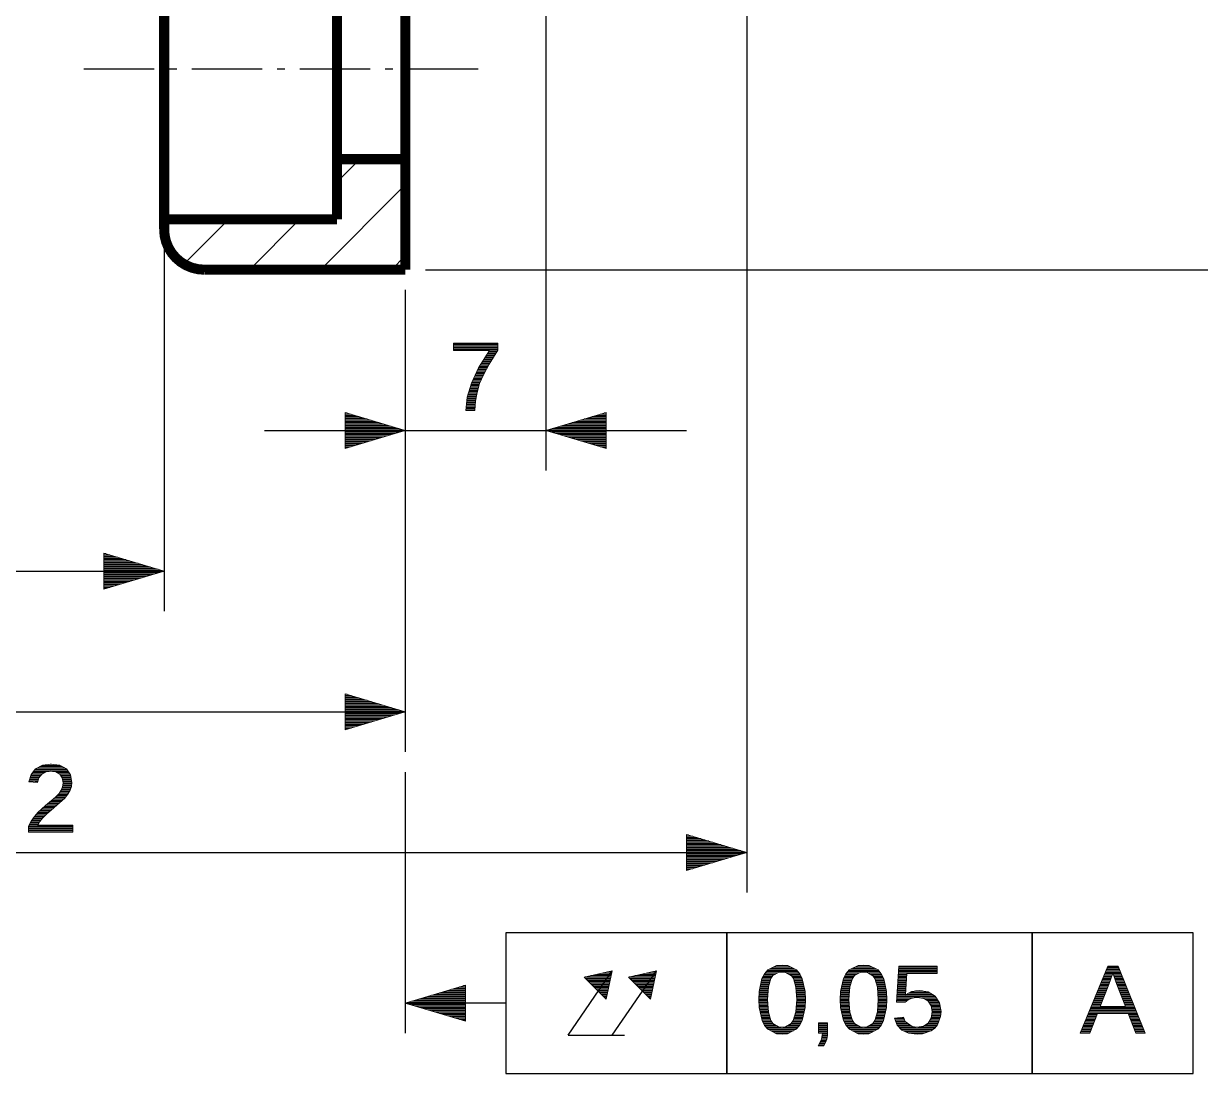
# Model space of a CAD drawing. Header units: millimetres. Extents: x 20 to 410, y 10 to 287.
# Drawn here: x 298 to 356.6, y 55 to 107.2 of the extents above; entities that cross this region are included whole.
import ezdxf

# ---------------------------------------------------------------- set-up
doc = ezdxf.new("R2010")
doc.units = ezdxf.units.MM
for name, color, linetype, lineweight in [('DUENN', 7, 'Continuous', 25), ('KANTEN', 7, 'Continuous', 50), ('MITTELLINIEN', 7, 'Continuous', 25), ('TEXT', 7, 'Continuous', 13)]:
    doc.layers.add(name, color=color, linetype=linetype, lineweight=lineweight)

msp = doc.modelspace()

# ---------------------------------------------------------------- linework, layer by layer
at = {"layer": 'DUENN', "lineweight": 13}
for p, q in [((314, 87.87), (314.1, 87.87)), ((326.9, 87.87), (327, 87.87)), ((314, 87.81), (314.3, 87.81)), ((314, 87.75), (314.5, 87.75)), ((314, 87.69), (314.7, 87.69)), ((314, 87.63), (314.9, 87.63)), ((314, 87.57), (315.1, 87.57)), ((314, 87.51), (315.3, 87.51)), ((314, 87.45), (315.5, 87.45)), ((314, 87.39), (315.7, 87.39)), ((314, 87.33), (315.9, 87.33)), ((314, 87.27), (316.1, 87.27)), ((324.9, 87.27), (327, 87.27)), ((325.1, 87.33), (327, 87.33)), ((325.3, 87.39), (327, 87.39)), ((325.5, 87.45), (327, 87.45)), ((325.7, 87.51), (327, 87.51)), ((325.9, 87.57), (327, 87.57)), ((326.1, 87.63), (327, 87.63)), ((326.3, 87.69), (327, 87.69)), ((326.5, 87.75), (327, 87.75)), ((326.7, 87.81), (327, 87.81)), ((314, 87.21), (316.3, 87.21)), ((314, 87.15), (316.5, 87.15)), ((314, 87.09), (316.7, 87.09)), ((314, 87.03), (316.9, 87.03)), ((314, 86.97), (316.9, 86.97)), ((314, 86.91), (316.7, 86.91)), ((314, 86.85), (316.5, 86.85)), ((314, 86.79), (316.3, 86.79)), ((314, 86.73), (316.1, 86.73)), ((324.1, 87.03), (327, 87.03)), ((324.1, 86.97), (327, 86.97)), ((324.3, 87.09), (327, 87.09)), ((324.3, 86.91), (327, 86.91)), ((324.5, 87.15), (327, 87.15)), ((324.5, 86.85), (327, 86.85)), ((324.7, 87.21), (327, 87.21)), ((324.7, 86.79), (327, 86.79)), ((324.9, 86.73), (327, 86.73)), ((314, 86.67), (315.9, 86.67)), ((314, 86.61), (315.7, 86.61)), ((314, 86.55), (315.5, 86.55)), ((314, 86.49), (315.3, 86.49)), ((314, 86.43), (315.1, 86.43)), ((314, 86.37), (314.9, 86.37)), ((314, 86.31), (314.7, 86.31)), ((314, 86.25), (314.5, 86.25)), ((314, 86.19), (314.3, 86.19)), ((314, 86.13), (314.1, 86.13)), ((325.1, 86.67), (327, 86.67)), ((325.3, 86.61), (327, 86.61)), ((325.5, 86.55), (327, 86.55)), ((325.7, 86.49), (327, 86.49)), ((325.9, 86.43), (327, 86.43)), ((326.1, 86.37), (327, 86.37)), ((326.3, 86.31), (327, 86.31)), ((326.5, 86.25), (327, 86.25)), ((326.7, 86.19), (327, 86.19)), ((326.9, 86.13), (327, 86.13)), ((302, 80.87), (302.1, 80.87)), ((302, 80.81), (302.3, 80.81)), ((302, 80.75), (302.5, 80.75)), ((302, 80.69), (302.7, 80.69)), ((302, 80.63), (302.9, 80.63)), ((302, 80.57), (303.1, 80.57)), ((302, 80.51), (303.3, 80.51)), ((302, 80.45), (303.5, 80.45)), ((302, 80.39), (303.7, 80.39)), ((302, 80.33), (303.9, 80.33)), ((302, 80.27), (304.1, 80.27)), ((302, 80.21), (304.3, 80.21)), ((302, 80.15), (304.5, 80.15)), ((302, 80.09), (304.7, 80.09)), ((302, 80.03), (304.9, 80.03)), ((302, 79.97), (304.9, 79.97)), ((302, 79.91), (304.7, 79.91)), ((302, 79.85), (304.5, 79.85)), ((302, 79.79), (304.3, 79.79)), ((302, 79.73), (304.1, 79.73)), ((302, 79.67), (303.9, 79.67)), ((302, 79.61), (303.7, 79.61)), ((302, 79.55), (303.5, 79.55)), ((302, 79.49), (303.3, 79.49)), ((302, 79.43), (303.1, 79.43)), ((302, 79.37), (302.9, 79.37)), ((302, 79.31), (302.7, 79.31)), ((302, 79.25), (302.5, 79.25)), ((302, 79.19), (302.3, 79.19)), ((302, 79.13), (302.1, 79.13)), ((314, 73.87), (314.1, 73.87)), ((314, 73.81), (314.3, 73.81)), ((314, 73.75), (314.5, 73.75)), ((314, 73.69), (314.7, 73.69)), ((314, 73.63), (314.9, 73.63)), ((314, 73.57), (315.1, 73.57)), ((314, 73.51), (315.3, 73.51)), ((314, 73.45), (315.5, 73.45)), ((314, 73.39), (315.7, 73.39)), ((314, 73.33), (315.9, 73.33)), ((314, 73.27), (316.1, 73.27)), ((314, 73.21), (316.3, 73.21)), ((314, 73.15), (316.5, 73.15)), ((314, 73.09), (316.7, 73.09)), ((314, 73.03), (316.9, 73.03)), ((314, 72.97), (316.9, 72.97)), ((314, 72.91), (316.7, 72.91)), ((314, 72.85), (316.5, 72.85)), ((314, 72.79), (316.3, 72.79)), ((314, 72.73), (316.1, 72.73)), ((314, 72.67), (315.9, 72.67)), ((314, 72.61), (315.7, 72.61)), ((314, 72.55), (315.5, 72.55)), ((314, 72.49), (315.3, 72.49)), ((314, 72.43), (315.1, 72.43)), ((314, 72.37), (314.9, 72.37)), ((314, 72.31), (314.7, 72.31)), ((314, 72.25), (314.5, 72.25)), ((314, 72.19), (314.3, 72.19)), ((314, 72.13), (314.1, 72.13)), ((331, 66.87), (331.1, 66.87)), ((331, 66.81), (331.3, 66.81)), ((331, 66.75), (331.5, 66.75)), ((331, 66.69), (331.7, 66.69)), ((331, 66.63), (331.9, 66.63)), ((331, 66.57), (332.1, 66.57)), ((331, 66.51), (332.3, 66.51)), ((331, 66.45), (332.5, 66.45)), ((331, 66.39), (332.7, 66.39)), ((331, 66.33), (332.9, 66.33)), ((331, 66.27), (333.1, 66.27)), ((331, 66.21), (333.3, 66.21)), ((331, 66.15), (333.5, 66.15)), ((331, 66.09), (333.7, 66.09)), ((331, 66.03), (333.9, 66.03)), ((331, 65.97), (333.9, 65.97)), ((331, 65.91), (333.7, 65.91)), ((331, 65.85), (333.5, 65.85)), ((331, 65.79), (333.3, 65.79)), ((331, 65.73), (333.1, 65.73)), ((331, 65.67), (332.9, 65.67)), ((331, 65.61), (332.7, 65.61)), ((331, 65.55), (332.5, 65.55)), ((331, 65.49), (332.3, 65.49)), ((331, 65.43), (332.1, 65.43)), ((331, 65.37), (331.9, 65.37)), ((331, 65.31), (331.7, 65.31)), ((331, 65.25), (331.5, 65.25)), ((331, 65.19), (331.3, 65.19)), ((331, 65.13), (331.1, 65.13)), ((325.947, 59.81), (327.238, 59.81)), ((325.95, 59.75), (327.225, 59.75)), ((326.227, 59.87), (327.251, 59.87)), ((326.507, 59.93), (327.264, 59.93)), ((326.787, 59.99), (327.276, 59.99)), ((327.067, 60.05), (327.289, 60.05)), ((328.147, 59.81), (329.438, 59.81)), ((328.15, 59.75), (329.425, 59.75)), ((328.427, 59.87), (329.451, 59.87)), ((328.707, 59.93), (329.464, 59.93)), ((328.987, 59.99), (329.476, 59.99)), ((329.267, 60.05), (329.489, 60.05)), ((319.3, 59.19), (320, 59.19)), ((319.5, 59.25), (320, 59.25)), ((319.7, 59.31), (320, 59.31)), ((319.9, 59.37), (320, 59.37)), ((326.01, 59.69), (327.212, 59.69)), ((326.07, 59.63), (327.199, 59.63)), ((326.13, 59.57), (327.186, 59.57)), ((326.19, 59.51), (327.174, 59.51)), ((326.25, 59.45), (327.161, 59.45)), ((326.31, 59.39), (327.148, 59.39)), ((326.37, 59.33), (327.135, 59.33)), ((326.43, 59.27), (327.122, 59.27)), ((326.49, 59.21), (327.109, 59.21)), ((328.21, 59.69), (329.412, 59.69)), ((328.27, 59.63), (329.399, 59.63)), ((328.33, 59.57), (329.386, 59.57)), ((328.39, 59.51), (329.374, 59.51)), ((328.45, 59.45), (329.361, 59.45)), ((328.51, 59.39), (329.348, 59.39)), ((328.57, 59.33), (329.335, 59.33)), ((328.63, 59.27), (329.322, 59.27)), ((328.69, 59.21), (329.309, 59.21)), ((317.3, 58.59), (320, 58.59)), ((317.5, 58.65), (320, 58.65)), ((317.7, 58.71), (320, 58.71)), ((317.9, 58.77), (320, 58.77)), ((318.1, 58.83), (320, 58.83)), ((318.3, 58.89), (320, 58.89)), ((318.5, 58.95), (320, 58.95)), ((318.7, 59.01), (320, 59.01)), ((318.9, 59.07), (320, 59.07)), ((319.1, 59.13), (320, 59.13)), ((326.55, 59.15), (327.096, 59.15)), ((326.61, 59.09), (327.084, 59.09)), ((326.67, 59.03), (327.071, 59.03)), ((326.73, 58.97), (327.058, 58.97)), ((326.79, 58.91), (327.045, 58.91)), ((326.85, 58.85), (327.032, 58.85)), ((326.91, 58.79), (327.019, 58.79)), ((326.97, 58.73), (327.006, 58.73)), ((328.75, 59.15), (329.296, 59.15)), ((328.81, 59.09), (329.284, 59.09)), ((328.87, 59.03), (329.271, 59.03)), ((328.93, 58.97), (329.258, 58.97)), ((328.99, 58.91), (329.245, 58.91)), ((329.05, 58.85), (329.232, 58.85)), ((329.11, 58.79), (329.219, 58.79)), ((329.17, 58.73), (329.206, 58.73)), ((317.1, 58.53), (320, 58.53)), ((317.1, 58.47), (320, 58.47)), ((317.3, 58.41), (320, 58.41)), ((317.5, 58.35), (320, 58.35)), ((317.7, 58.29), (320, 58.29)), ((317.9, 58.23), (320, 58.23)), ((318.1, 58.17), (320, 58.17)), ((318.3, 58.11), (320, 58.11)), ((318.5, 58.05), (320, 58.05)), ((318.7, 57.99), (320, 57.99)), ((318.9, 57.93), (320, 57.93)), ((319.1, 57.87), (320, 57.87)), ((319.3, 57.81), (320, 57.81)), ((319.5, 57.75), (320, 57.75)), ((319.7, 57.69), (320, 57.69)), ((319.9, 57.63), (320, 57.63))]:
    msp.add_line(p, q, dxfattribs=at)
at = {"layer": 'DUENN', "lineweight": 25}
for points in [[(334, 136.37), (334, 64)], [(324, 112.5), (324, 85)], [(313.6, 99.36), (314.74, 100.5)], [(312.776, 95), (317, 99.224)], [(305.984, 95.28), (308.205, 97.5)], [(309.24, 95), (311.74, 97.5)], [(305, 96), (305, 78)], [(316.312, 95), (317, 95.688)], [(318, 95), (374, 95)], [(317, 94), (317, 85)], [(317, 94), (317, 71)], [(310, 87), (331, 87)], [(262, 80), (305, 80)], [(262, 73), (317, 73)], [(317, 70), (317, 57)], [(262, 66), (334, 66)], [(325.1, 56.9), (327.3, 60.1)], [(327.3, 56.9), (329.5, 60.1)], [(322, 58.5), (317, 58.5)], [(325.1, 56.9), (327.9, 56.9)]]:
    msp.add_lwpolyline(points, dxfattribs=at)
at = {"layer": 'DUENN', "lineweight": 13}
for points in [[(317, 87), (314, 86.1), (314, 87.9), (317, 87)], [(324, 87), (327, 87.9), (327, 86.1), (324, 87)], [(305, 80), (302, 79.1), (302, 80.9), (305, 80)], [(317, 73), (314, 72.1), (314, 73.9), (317, 73)], [(334, 66), (331, 65.1), (331, 66.9), (334, 66)], [(327.3, 60.1), (327, 58.7), (325.9, 59.8), (327.3, 60.1)], [(329.5, 60.1), (329.2, 58.7), (328.1, 59.8), (329.5, 60.1)], [(317, 58.5), (320, 59.4), (320, 57.6), (317, 58.5)]]:
    msp.add_lwpolyline(points, close=True, dxfattribs=at)
at = {"layer": 'DUENN', "lineweight": 25}
for points in [[(322, 55), (333, 55), (333, 62), (322, 62)], [(333, 55), (348.2, 55), (348.2, 62), (333, 62)], [(348.2, 55), (356.2, 55), (356.2, 62), (348.2, 62)]]:
    msp.add_lwpolyline(points, close=True, dxfattribs=at)
at = {"layer": 'KANTEN', "lineweight": 50, "const_width": 0.5}
for points in [[(305, 105), (305, 112.5)], [(313.6, 105), (313.6, 109.5)], [(317, 105), (317, 109.5)], [(305, 97.5), (305, 105)], [(313.6, 100.5), (313.6, 105)], [(317, 100.5), (317, 105)], [(313.6, 97.5), (313.6, 99), (313.6, 100.5)], [(313.6, 100.5), (315.3, 100.5), (317, 100.5)], [(317, 95), (317, 97.75), (317, 100.5)], [(305, 97.5), (305, 97.25), (305, 97)], [(305, 97.5), (309.3, 97.5), (313.6, 97.5)], [(307, 95), (306.687, 95.025), (306.382, 95.098), (306.092, 95.218), (305.824, 95.382), (305.586, 95.586), (305.382, 95.824), (305.218, 96.092), (305.098, 96.382), (305.025, 96.687), (305, 97)], [(307, 95), (312, 95), (317, 95)]]:
    msp.add_lwpolyline(points, dxfattribs=at)
at = {"layer": 'MITTELLINIEN', "lineweight": 25}
for points in [[(301, 105), (301.5, 105), (302, 105), (302.5, 105), (303, 105), (303.5, 105), (304, 105), (304.5, 105)], [(305.25, 105), (305.625, 105)], [(306.375, 105), (306.812, 105), (307.25, 105), (307.688, 105), (308.125, 105), (308.562, 105), (309, 105), (309.438, 105), (309.875, 105)], [(310.625, 105), (311, 105)], [(311.75, 105), (312.188, 105), (312.625, 105), (313.062, 105), (313.5, 105), (313.938, 105), (314.375, 105), (314.812, 105), (315.25, 105)], [(316, 105), (316.375, 105)], [(317.125, 105), (317.562, 105), (318, 105), (318.438, 105), (318.875, 105), (319.312, 105), (319.75, 105), (320.188, 105), (320.625, 105)]]:
    msp.add_lwpolyline(points, dxfattribs=at)
at = {"layer": 'TEXT', "lineweight": 13}
for p, q in [((319.399, 91.33), (321.609, 91.33)), ((319.399, 91.27), (321.609, 91.27)), ((319.399, 91.21), (321.609, 91.21)), ((319.399, 91.15), (321.609, 91.15)), ((319.399, 91.09), (321.609, 91.09)), ((319.399, 91.03), (321.609, 91.03)), ((321.076, 90.79), (321.479, 90.79)), ((321.113, 90.85), (321.516, 90.85)), ((321.151, 90.91), (321.554, 90.91)), ((321.189, 90.97), (321.591, 90.97)), ((320.737, 90.25), (321.145, 90.25)), ((320.775, 90.31), (321.178, 90.31)), ((320.813, 90.37), (321.216, 90.37)), ((320.85, 90.43), (321.253, 90.43)), ((320.888, 90.49), (321.291, 90.49)), ((320.925, 90.55), (321.328, 90.55)), ((320.963, 90.61), (321.366, 90.61)), ((321.001, 90.67), (321.404, 90.67)), ((321.038, 90.73), (321.441, 90.73)), ((320.431, 89.65), (320.834, 89.65)), ((320.459, 89.71), (320.859, 89.71)), ((320.488, 89.77), (320.884, 89.77)), ((320.516, 89.83), (320.917, 89.83)), ((320.545, 89.89), (320.949, 89.89)), ((320.574, 89.95), (320.982, 89.95)), ((320.602, 90.01), (321.014, 90.01)), ((320.631, 90.07), (321.047, 90.07)), ((320.662, 90.13), (321.079, 90.13)), ((320.7, 90.19), (321.112, 90.19)), ((320.199, 89.05), (320.615, 89.05)), ((320.217, 89.11), (320.633, 89.11)), ((320.235, 89.17), (320.651, 89.17)), ((320.252, 89.23), (320.669, 89.23)), ((320.27, 89.29), (320.688, 89.29)), ((320.288, 89.35), (320.708, 89.35)), ((320.316, 89.41), (320.733, 89.41)), ((320.345, 89.47), (320.758, 89.47)), ((320.374, 89.53), (320.784, 89.53)), ((320.402, 89.59), (320.809, 89.59)), ((320.063, 88.45), (320.488, 88.45)), ((320.069, 88.51), (320.498, 88.51)), ((320.075, 88.57), (320.509, 88.57)), ((320.081, 88.63), (320.52, 88.63)), ((320.093, 88.69), (320.531, 88.69)), ((320.111, 88.75), (320.542, 88.75)), ((320.129, 88.81), (320.552, 88.81)), ((320.146, 88.87), (320.563, 88.87)), ((320.164, 88.93), (320.578, 88.93)), ((320.182, 88.99), (320.596, 88.99)), ((320.019, 88.03), (320.464, 88.03)), ((320.025, 88.09), (320.467, 88.09)), ((320.032, 88.15), (320.471, 88.15)), ((320.038, 88.21), (320.474, 88.21)), ((320.044, 88.27), (320.478, 88.27)), ((320.05, 88.33), (320.481, 88.33)), ((320.056, 88.39), (320.485, 88.39)), ((298.932, 70.33), (299.816, 70.33)), ((299.329, 70.39), (299.393, 70.39)), ((298.33, 69.73), (298.781, 69.73)), ((298.348, 69.79), (298.828, 69.79)), ((298.366, 69.85), (298.875, 69.85)), ((298.401, 69.91), (298.938, 69.91)), ((298.451, 69.97), (299.046, 69.97)), ((298.501, 70.03), (299.274, 70.03)), ((298.551, 70.09), (300.184, 70.09)), ((298.601, 70.15), (300.142, 70.15)), ((298.706, 70.21), (300.038, 70.21)), ((298.819, 70.27), (299.927, 70.27)), ((299.446, 70.03), (300.226, 70.03)), ((299.675, 69.97), (300.269, 69.97)), ((299.776, 69.91), (300.311, 69.91)), ((299.836, 69.85), (300.344, 69.85)), ((299.875, 69.79), (300.355, 69.79)), ((299.915, 69.73), (300.365, 69.73)), ((298.275, 69.55), (298.723, 69.55)), ((298.293, 69.61), (298.74, 69.61)), ((298.311, 69.67), (298.757, 69.67)), ((298.577, 69.49), (298.706, 69.49)), ((299.889, 69.13), (300.333, 69.13)), ((299.914, 69.19), (300.354, 69.19)), ((299.936, 69.67), (300.376, 69.67)), ((299.938, 69.25), (300.375, 69.25)), ((299.946, 69.61), (300.386, 69.61)), ((299.952, 69.31), (300.39, 69.31)), ((299.956, 69.55), (300.397, 69.55)), ((299.959, 69.37), (300.397, 69.37)), ((299.966, 69.49), (300.407, 69.49)), ((299.966, 69.43), (300.404, 69.43)), ((299.332, 68.53), (299.871, 68.53)), ((299.405, 68.59), (299.934, 68.59)), ((299.478, 68.65), (299.996, 68.65)), ((299.543, 68.71), (300.058, 68.71)), ((299.609, 68.77), (300.106, 68.77)), ((299.668, 68.83), (300.154, 68.83)), ((299.722, 68.89), (300.202, 68.89)), ((299.775, 68.95), (300.239, 68.95)), ((299.816, 69.01), (300.273, 69.01)), ((299.857, 69.07), (300.308, 69.07)), ((298.718, 67.99), (299.244, 67.99)), ((298.779, 68.05), (299.313, 68.05)), ((298.841, 68.11), (299.382, 68.11)), ((298.903, 68.17), (299.454, 68.17)), ((298.972, 68.23), (299.525, 68.23)), ((299.041, 68.29), (299.596, 68.29)), ((299.11, 68.35), (299.667, 68.35)), ((299.184, 68.41), (299.738, 68.41)), ((299.258, 68.47), (299.808, 68.47)), ((298.292, 67.39), (298.732, 67.39)), ((298.323, 67.45), (298.765, 67.45)), ((298.354, 67.51), (298.798, 67.51)), ((298.386, 67.57), (298.84, 67.57)), ((298.428, 67.63), (298.887, 67.63)), ((298.471, 67.69), (298.934, 67.69)), ((298.513, 67.75), (298.99, 67.75)), ((298.559, 67.81), (299.05, 67.81)), ((298.612, 67.87), (299.11, 67.87)), ((298.665, 67.93), (299.174, 67.93)), ((298.247, 67.27), (300.462, 67.27)), ((298.247, 67.21), (300.462, 67.21)), ((298.247, 67.15), (300.462, 67.15)), ((298.247, 67.09), (300.462, 67.09)), ((298.247, 67.03), (300.462, 67.03)), ((298.261, 67.33), (300.462, 67.33)), ((335.481, 60.368), (336.03, 60.368)), ((339.535, 60.368), (340.083, 60.368)), ((351.948, 60.33), (352.475, 60.33)), ((334.771, 59.768), (335.223, 59.768)), ((334.801, 59.828), (335.265, 59.828)), ((334.832, 59.888), (335.329, 59.888)), ((334.862, 59.948), (335.436, 59.948)), ((334.908, 60.008), (335.542, 60.008)), ((334.96, 60.068), (336.541, 60.068)), ((335.011, 60.128), (336.491, 60.128)), ((335.105, 60.188), (336.396, 60.188)), ((335.229, 60.248), (336.276, 60.248)), ((335.354, 60.308), (336.156, 60.308)), ((335.972, 60.008), (336.592, 60.008)), ((336.074, 59.948), (336.638, 59.948)), ((336.175, 59.888), (336.669, 59.888)), ((336.24, 59.828), (336.699, 59.828)), ((336.281, 59.768), (336.729, 59.768)), ((338.825, 59.768), (339.276, 59.768)), ((338.855, 59.828), (339.319, 59.828)), ((338.886, 59.888), (339.383, 59.888)), ((338.916, 59.948), (339.489, 59.948)), ((338.962, 60.008), (339.595, 60.008)), ((339.013, 60.068), (340.595, 60.068)), ((339.065, 60.128), (340.545, 60.128)), ((339.159, 60.188), (340.45, 60.188)), ((339.283, 60.248), (340.33, 60.248)), ((339.407, 60.308), (340.209, 60.308)), ((340.026, 60.008), (340.646, 60.008)), ((340.128, 59.948), (340.692, 59.948)), ((340.229, 59.888), (340.722, 59.888)), ((340.293, 59.828), (340.753, 59.828)), ((340.334, 59.768), (340.783, 59.768)), ((341.525, 59.768), (341.937, 59.768)), ((341.528, 59.828), (341.941, 59.828)), ((341.532, 59.888), (341.944, 59.888)), ((341.536, 59.948), (341.948, 59.948)), ((341.539, 60.008), (343.461, 60.008)), ((341.543, 60.068), (343.461, 60.068)), ((341.547, 60.128), (343.461, 60.128)), ((341.551, 60.188), (343.461, 60.188)), ((341.554, 60.248), (343.461, 60.248)), ((341.558, 60.308), (343.461, 60.308)), ((351.727, 59.79), (352.136, 59.79)), ((351.752, 59.85), (352.156, 59.85)), ((351.776, 59.91), (352.176, 59.91)), ((351.801, 59.97), (352.195, 59.97)), ((351.825, 60.03), (352.595, 60.03)), ((351.85, 60.09), (352.571, 60.09)), ((351.874, 60.15), (352.547, 60.15)), ((351.899, 60.21), (352.523, 60.21)), ((351.923, 60.27), (352.499, 60.27)), ((352.216, 59.97), (352.619, 59.97)), ((352.236, 59.91), (352.644, 59.91)), ((352.255, 59.85), (352.668, 59.85)), ((352.275, 59.79), (352.692, 59.79)), ((334.627, 59.168), (335.056, 59.168)), ((334.64, 59.228), (335.06, 59.228)), ((334.653, 59.288), (335.064, 59.288)), ((334.666, 59.348), (335.078, 59.348)), ((334.679, 59.408), (335.097, 59.408)), ((334.692, 59.468), (335.115, 59.468)), ((334.706, 59.528), (335.133, 59.528)), ((334.719, 59.588), (335.151, 59.588)), ((334.732, 59.648), (335.17, 59.648)), ((334.745, 59.708), (335.188, 59.708)), ((336.316, 59.708), (336.757, 59.708)), ((336.334, 59.648), (336.77, 59.648)), ((336.352, 59.588), (336.783, 59.588)), ((336.369, 59.528), (336.796, 59.528)), ((336.387, 59.468), (336.81, 59.468)), ((336.405, 59.408), (336.823, 59.408)), ((336.423, 59.348), (336.836, 59.348)), ((336.438, 59.288), (336.849, 59.288)), ((336.442, 59.228), (336.862, 59.228)), ((336.446, 59.168), (336.875, 59.168)), ((338.681, 59.168), (339.109, 59.168)), ((338.694, 59.228), (339.114, 59.228)), ((338.707, 59.288), (339.118, 59.288)), ((338.72, 59.348), (339.132, 59.348)), ((338.733, 59.408), (339.15, 59.408)), ((338.746, 59.468), (339.169, 59.468)), ((338.759, 59.528), (339.187, 59.528)), ((338.772, 59.588), (339.205, 59.588)), ((338.785, 59.648), (339.223, 59.648)), ((338.798, 59.708), (339.241, 59.708)), ((340.37, 59.708), (340.811, 59.708)), ((340.388, 59.648), (340.824, 59.648)), ((340.405, 59.588), (340.837, 59.588)), ((340.423, 59.528), (340.85, 59.528)), ((340.441, 59.468), (340.863, 59.468)), ((340.459, 59.408), (340.876, 59.408)), ((340.476, 59.348), (340.89, 59.348)), ((340.492, 59.288), (340.903, 59.288)), ((340.496, 59.228), (340.916, 59.228)), ((340.5, 59.168), (340.929, 59.168)), ((341.487, 59.168), (341.9, 59.168)), ((341.491, 59.228), (341.904, 59.228)), ((341.495, 59.288), (341.908, 59.288)), ((341.498, 59.348), (341.911, 59.348)), ((341.502, 59.408), (341.915, 59.408)), ((341.506, 59.468), (341.919, 59.468)), ((341.51, 59.528), (341.922, 59.528)), ((341.513, 59.588), (341.926, 59.588)), ((341.517, 59.648), (341.93, 59.648)), ((341.521, 59.708), (341.933, 59.708)), ((351.483, 59.19), (351.915, 59.19)), ((351.507, 59.25), (351.938, 59.25)), ((351.532, 59.31), (351.961, 59.31)), ((351.556, 59.37), (351.985, 59.37)), ((351.581, 59.43), (352.008, 59.43)), ((351.605, 59.49), (352.03, 59.49)), ((351.629, 59.55), (352.052, 59.55)), ((351.654, 59.61), (352.073, 59.61)), ((351.678, 59.67), (352.095, 59.67)), ((351.703, 59.73), (352.116, 59.73)), ((352.295, 59.73), (352.716, 59.73)), ((352.316, 59.67), (352.74, 59.67)), ((352.336, 59.61), (352.764, 59.61)), ((352.359, 59.55), (352.788, 59.55)), ((352.382, 59.49), (352.812, 59.49)), ((352.404, 59.43), (352.836, 59.43)), ((352.428, 59.37), (352.86, 59.37)), ((352.451, 59.31), (352.884, 59.31)), ((352.474, 59.25), (352.909, 59.25)), ((352.498, 59.19), (352.933, 59.19)), ((334.591, 58.688), (335.023, 58.688)), ((334.592, 58.628), (335.025, 58.628)), ((334.593, 58.748), (335.027, 58.748)), ((334.595, 58.568), (335.03, 58.568)), ((334.596, 58.808), (335.031, 58.808)), ((334.598, 58.868), (335.035, 58.868)), ((334.601, 58.928), (335.039, 58.928)), ((334.604, 58.988), (335.043, 58.988)), ((334.606, 59.048), (335.048, 59.048)), ((334.614, 59.108), (335.052, 59.108)), ((336.45, 59.108), (336.888, 59.108)), ((336.454, 59.048), (336.897, 59.048)), ((336.458, 58.988), (336.9, 58.988)), ((336.463, 58.928), (336.902, 58.928)), ((336.467, 58.868), (336.905, 58.868)), ((336.471, 58.808), (336.907, 58.808)), ((336.472, 58.568), (336.908, 58.568)), ((336.475, 58.748), (336.91, 58.748)), ((336.476, 58.628), (336.911, 58.628)), ((336.479, 58.688), (336.913, 58.688)), ((338.644, 58.688), (339.077, 58.688)), ((338.646, 58.628), (339.079, 58.628)), ((338.647, 58.748), (339.081, 58.748)), ((338.648, 58.568), (339.083, 58.568)), ((338.649, 58.808), (339.085, 58.808)), ((338.652, 58.868), (339.089, 58.868)), ((338.655, 58.928), (339.093, 58.928)), ((338.657, 58.988), (339.097, 58.988)), ((338.66, 59.048), (339.101, 59.048)), ((338.668, 59.108), (339.105, 59.108)), ((340.504, 59.108), (340.942, 59.108)), ((340.508, 59.048), (340.951, 59.048)), ((340.512, 58.988), (340.953, 58.988)), ((340.516, 58.928), (340.956, 58.928)), ((340.52, 58.868), (340.959, 58.868)), ((340.524, 58.808), (340.961, 58.808)), ((340.526, 58.568), (340.962, 58.568)), ((340.528, 58.748), (340.964, 58.748)), ((340.53, 58.628), (340.965, 58.628)), ((340.532, 58.688), (340.966, 58.688)), ((341.45, 58.568), (341.897, 58.568)), ((341.454, 58.628), (341.978, 58.628)), ((341.457, 58.688), (342.08, 58.688)), ((341.461, 58.748), (342.233, 58.748)), ((341.465, 58.808), (343.387, 58.808)), ((341.469, 58.868), (343.326, 58.868)), ((341.472, 58.928), (341.886, 58.928)), ((341.476, 58.988), (341.889, 58.988)), ((341.48, 59.048), (341.893, 59.048)), ((341.484, 59.108), (341.897, 59.108)), ((341.901, 58.928), (343.231, 58.928)), ((342.017, 58.988), (343.136, 58.988)), ((342.134, 59.048), (343.041, 59.048)), ((342.394, 59.108), (342.734, 59.108)), ((342.716, 58.748), (343.427, 58.748)), ((342.863, 58.688), (343.466, 58.688)), ((342.957, 58.628), (343.506, 58.628)), ((343.031, 58.568), (343.546, 58.568)), ((351.238, 58.59), (351.682, 58.59)), ((351.262, 58.65), (351.705, 58.65)), ((351.287, 58.71), (351.728, 58.71)), ((351.311, 58.77), (351.752, 58.77)), ((351.336, 58.83), (351.775, 58.83)), ((351.36, 58.89), (351.798, 58.89)), ((351.385, 58.95), (351.821, 58.95)), ((351.409, 59.01), (351.845, 59.01)), ((351.434, 59.07), (351.868, 59.07)), ((351.458, 59.13), (351.891, 59.13)), ((352.521, 59.13), (352.957, 59.13)), ((352.545, 59.07), (352.981, 59.07)), ((352.568, 59.01), (353.005, 59.01)), ((352.591, 58.95), (353.029, 58.95)), ((352.615, 58.89), (353.053, 58.89)), ((352.638, 58.83), (353.077, 58.83)), ((352.661, 58.77), (353.101, 58.77)), ((352.685, 58.71), (353.125, 58.71)), ((352.708, 58.65), (353.15, 58.65)), ((352.732, 58.59), (353.174, 58.59)), ((334.597, 58.508), (335.034, 58.508)), ((334.6, 58.448), (335.038, 58.448)), ((334.603, 58.388), (335.042, 58.388)), ((334.606, 58.328), (335.046, 58.328)), ((334.61, 58.268), (335.051, 58.268)), ((334.624, 58.208), (335.055, 58.208)), ((334.637, 58.148), (335.059, 58.148)), ((334.651, 58.088), (335.063, 58.088)), ((334.664, 58.028), (335.074, 58.028)), ((336.424, 58.028), (336.837, 58.028)), ((336.437, 58.088), (336.851, 58.088)), ((336.442, 58.148), (336.865, 58.148)), ((336.446, 58.208), (336.878, 58.208)), ((336.45, 58.268), (336.892, 58.268)), ((336.455, 58.328), (336.897, 58.328)), ((336.459, 58.388), (336.9, 58.388)), ((336.463, 58.448), (336.903, 58.448)), ((336.468, 58.508), (336.906, 58.508)), ((338.651, 58.508), (339.087, 58.508)), ((338.654, 58.448), (339.092, 58.448)), ((338.657, 58.388), (339.096, 58.388)), ((338.659, 58.328), (339.1, 58.328)), ((338.664, 58.268), (339.104, 58.268)), ((338.677, 58.208), (339.109, 58.208)), ((338.691, 58.148), (339.113, 58.148)), ((338.704, 58.088), (339.117, 58.088)), ((338.718, 58.028), (339.128, 58.028)), ((340.478, 58.028), (340.891, 58.028)), ((340.491, 58.088), (340.904, 58.088)), ((340.495, 58.148), (340.918, 58.148)), ((340.5, 58.208), (340.932, 58.208)), ((340.504, 58.268), (340.946, 58.268)), ((340.508, 58.328), (340.951, 58.328)), ((340.513, 58.388), (340.954, 58.388)), ((340.517, 58.448), (340.956, 58.448)), ((340.521, 58.508), (340.959, 58.508)), ((343.07, 58.508), (343.584, 58.508)), ((343.11, 58.448), (343.594, 58.448)), ((343.149, 58.388), (343.605, 58.388)), ((343.17, 58.328), (343.615, 58.328)), ((343.18, 58.268), (343.626, 58.268)), ((343.19, 58.208), (343.636, 58.208)), ((343.201, 58.148), (343.646, 58.148)), ((343.204, 58.028), (343.652, 58.028)), ((343.211, 58.088), (343.657, 58.088)), ((350.993, 57.99), (353.415, 57.99)), ((351.018, 58.05), (353.39, 58.05)), ((351.042, 58.11), (353.366, 58.11)), ((351.067, 58.17), (353.342, 58.17)), ((351.091, 58.23), (353.318, 58.23)), ((351.115, 58.29), (353.294, 58.29)), ((351.14, 58.35), (351.588, 58.35)), ((351.164, 58.41), (351.612, 58.41)), ((351.189, 58.47), (351.635, 58.47)), ((351.213, 58.53), (351.658, 58.53)), ((352.755, 58.53), (353.198, 58.53)), ((352.778, 58.47), (353.222, 58.47)), ((352.802, 58.41), (353.246, 58.41)), ((352.825, 58.35), (353.27, 58.35)), ((334.678, 57.968), (335.093, 57.968)), ((334.691, 57.908), (335.111, 57.908)), ((334.705, 57.848), (335.13, 57.848)), ((334.718, 57.788), (335.148, 57.788)), ((334.732, 57.728), (335.166, 57.728)), ((334.746, 57.668), (335.185, 57.668)), ((334.767, 57.608), (335.212, 57.608)), ((334.798, 57.548), (335.254, 57.548)), ((334.829, 57.488), (335.296, 57.488)), ((334.86, 57.428), (335.395, 57.428)), ((336.1, 57.428), (336.636, 57.428)), ((336.198, 57.488), (336.668, 57.488)), ((336.242, 57.548), (336.699, 57.548)), ((336.283, 57.608), (336.731, 57.608)), ((336.313, 57.668), (336.754, 57.668)), ((336.331, 57.728), (336.768, 57.728)), ((336.35, 57.788), (336.781, 57.788)), ((336.368, 57.848), (336.795, 57.848)), ((336.387, 57.908), (336.809, 57.908)), ((336.405, 57.968), (336.823, 57.968)), ((337.554, 57.488), (338.017, 57.488)), ((337.554, 57.428), (338.017, 57.428)), ((338.732, 57.968), (339.147, 57.968)), ((338.745, 57.908), (339.165, 57.908)), ((338.759, 57.848), (339.183, 57.848)), ((338.772, 57.788), (339.202, 57.788)), ((338.786, 57.728), (339.22, 57.728)), ((338.799, 57.668), (339.238, 57.668)), ((338.821, 57.608), (339.266, 57.608)), ((338.852, 57.548), (339.308, 57.548)), ((338.883, 57.488), (339.349, 57.488)), ((338.914, 57.428), (339.449, 57.428)), ((340.153, 57.428), (340.69, 57.428)), ((340.252, 57.488), (340.721, 57.488)), ((340.296, 57.548), (340.753, 57.548)), ((340.337, 57.608), (340.784, 57.608)), ((340.366, 57.668), (340.807, 57.668)), ((340.385, 57.728), (340.821, 57.728)), ((340.403, 57.788), (340.835, 57.788)), ((340.422, 57.848), (340.849, 57.848)), ((340.441, 57.908), (340.863, 57.908)), ((340.459, 57.968), (340.877, 57.968)), ((341.359, 57.728), (341.814, 57.728)), ((341.381, 57.668), (341.84, 57.668)), ((341.404, 57.608), (341.866, 57.608)), ((341.427, 57.548), (341.923, 57.548)), ((341.449, 57.488), (342.008, 57.488)), ((341.472, 57.428), (342.092, 57.428)), ((341.701, 57.788), (341.788, 57.788)), ((342.897, 57.428), (343.482, 57.428)), ((342.987, 57.488), (343.505, 57.488)), ((343.041, 57.548), (343.527, 57.548)), ((343.076, 57.608), (343.55, 57.608)), ((343.112, 57.668), (343.572, 57.668)), ((343.147, 57.728), (343.595, 57.728)), ((343.168, 57.788), (343.618, 57.788)), ((343.177, 57.848), (343.638, 57.848)), ((343.186, 57.908), (343.642, 57.908)), ((343.195, 57.968), (343.647, 57.968)), ((350.773, 57.45), (351.236, 57.45)), ((350.797, 57.51), (351.259, 57.51)), ((350.822, 57.57), (351.283, 57.57)), ((350.846, 57.63), (351.307, 57.63)), ((350.871, 57.69), (351.33, 57.69)), ((350.895, 57.75), (351.354, 57.75)), ((350.92, 57.81), (351.378, 57.81)), ((350.944, 57.87), (351.401, 57.87)), ((350.969, 57.93), (351.425, 57.93)), ((352.986, 57.93), (353.439, 57.93)), ((353.01, 57.87), (353.463, 57.87)), ((353.033, 57.81), (353.487, 57.81)), ((353.057, 57.75), (353.511, 57.75)), ((353.08, 57.69), (353.535, 57.69)), ((353.103, 57.63), (353.559, 57.63)), ((353.127, 57.57), (353.583, 57.57)), ((353.15, 57.51), (353.607, 57.51)), ((353.174, 57.45), (353.631, 57.45)), ((334.899, 57.368), (335.496, 57.368)), ((334.95, 57.308), (335.696, 57.308)), ((335.001, 57.248), (336.493, 57.248)), ((335.064, 57.188), (336.428, 57.188)), ((335.183, 57.128), (336.309, 57.128)), ((335.301, 57.068), (336.191, 57.068)), ((335.42, 57.008), (336.072, 57.008)), ((335.804, 57.308), (336.545, 57.308)), ((336.001, 57.368), (336.596, 57.368)), ((337.554, 57.368), (338.017, 57.368)), ((337.554, 57.308), (338.017, 57.308)), ((337.554, 57.248), (338.017, 57.248)), ((337.554, 57.188), (338.017, 57.188)), ((337.554, 57.128), (338.017, 57.128)), ((337.554, 57.068), (338.014, 57.068)), ((337.554, 57.008), (338.011, 57.008)), ((337.732, 56.828), (337.994, 56.828)), ((337.743, 56.888), (338.005, 56.888)), ((337.754, 56.948), (338.008, 56.948)), ((338.953, 57.368), (339.55, 57.368)), ((339.004, 57.308), (339.749, 57.308)), ((339.055, 57.248), (340.547, 57.248)), ((339.118, 57.188), (340.482, 57.188)), ((339.236, 57.128), (340.363, 57.128)), ((339.355, 57.068), (340.245, 57.068)), ((339.473, 57.008), (340.126, 57.008)), ((339.858, 57.308), (340.598, 57.308)), ((340.055, 57.368), (340.65, 57.368)), ((341.516, 57.368), (342.176, 57.368)), ((341.572, 57.308), (342.427, 57.308)), ((341.629, 57.248), (343.332, 57.248)), ((341.685, 57.188), (343.254, 57.188)), ((341.776, 57.128), (343.176, 57.128)), ((341.907, 57.068), (343.011, 57.068)), ((342.037, 57.008), (342.839, 57.008)), ((342.517, 57.308), (343.385, 57.308)), ((342.808, 57.368), (343.435, 57.368)), ((350.602, 57.03), (351.071, 57.03)), ((350.626, 57.09), (351.094, 57.09)), ((350.65, 57.15), (351.118, 57.15)), ((350.675, 57.21), (351.141, 57.21)), ((350.699, 57.27), (351.165, 57.27)), ((350.724, 57.33), (351.189, 57.33)), ((350.748, 57.39), (351.212, 57.39)), ((353.197, 57.39), (353.655, 57.39)), ((353.221, 57.33), (353.68, 57.33)), ((353.244, 57.27), (353.704, 57.27)), ((353.267, 57.21), (353.728, 57.21)), ((353.291, 57.15), (353.752, 57.15)), ((353.314, 57.09), (353.776, 57.09)), ((353.338, 57.03), (353.8, 57.03)), ((337.556, 56.408), (337.847, 56.408)), ((337.588, 56.468), (337.879, 56.468)), ((337.619, 56.528), (337.91, 56.528)), ((337.651, 56.588), (337.932, 56.588)), ((337.683, 56.648), (337.953, 56.648)), ((337.71, 56.708), (337.973, 56.708)), ((337.721, 56.768), (337.984, 56.768))]:
    msp.add_line(p, q, dxfattribs=at)
for points in [[(321.609, 90.998), (321.171, 90.3), (320.884, 89.771), (320.7, 89.33), (320.568, 88.895), (320.488, 88.455), (320.462, 88), (320.016, 88), (320.084, 88.658), (320.287, 89.349), (320.65, 90.111), (321.196, 90.981), (319.399, 90.981), (319.399, 91.344), (321.609, 91.344), (321.609, 90.998)], [(298.247, 67), (298.247, 67.302), (298.381, 67.563), (298.542, 67.791), (298.721, 67.994), (298.909, 68.176), (299.1, 68.342), (299.29, 68.496), (299.47, 68.643), (299.631, 68.789), (299.768, 68.94), (299.876, 69.098), (299.947, 69.27), (299.97, 69.464), (299.93, 69.708), (299.808, 69.891), (299.616, 70.005), (299.36, 70.043), (299.111, 70.006), (298.91, 69.895), (298.77, 69.717), (298.703, 69.478), (298.266, 69.519), (298.374, 69.879), (298.606, 70.157), (298.941, 70.335), (299.36, 70.394), (299.807, 70.335), (300.137, 70.156), (300.341, 69.867), (300.409, 69.478), (300.387, 69.284), (300.32, 69.091), (300.209, 68.899), (300.055, 68.707), (299.8, 68.462), (299.384, 68.111), (299.138, 67.899), (298.949, 67.709), (298.81, 67.533), (298.717, 67.363), (300.462, 67.363), (300.462, 67), (298.247, 67)], [(336.747, 57.639), (336.618, 57.393), (336.453, 57.2), (336.017, 56.98), (335.746, 56.952), (335.476, 56.98), (335.042, 57.199), (334.879, 57.391), (334.753, 57.636), (334.608, 58.277), (334.59, 58.673), (334.607, 59.077), (334.748, 59.723), (334.871, 59.965), (335.032, 60.153), (335.477, 60.368), (335.76, 60.394), (336.036, 60.367), (336.472, 60.15), (336.632, 59.96), (336.755, 59.717), (336.896, 59.073), (336.913, 58.673), (336.895, 58.279), (336.747, 57.639)], [(340.949, 58.279), (340.801, 57.639), (340.672, 57.393), (340.506, 57.2), (340.07, 56.98), (339.8, 56.952), (339.529, 56.98), (339.096, 57.199), (338.933, 57.391), (338.806, 57.636), (338.662, 58.277), (338.644, 58.673), (338.661, 59.077), (338.802, 59.723), (338.925, 59.965), (339.086, 60.153), (339.531, 60.368), (339.814, 60.394), (340.09, 60.367), (340.526, 60.15), (340.686, 59.96), (340.809, 59.717), (340.949, 59.073), (340.967, 58.673), (340.949, 58.279)], [(343.657, 58.089), (343.637, 57.839), (343.48, 57.422), (343.342, 57.256), (343.17, 57.123), (342.733, 56.971), (342.469, 56.952), (342.047, 57.003), (341.714, 57.156), (341.48, 57.406), (341.351, 57.747), (341.784, 57.798), (341.878, 57.581), (342.226, 57.333), (342.479, 57.302), (342.786, 57.353), (343.018, 57.509), (343.164, 57.756), (343.212, 58.08), (343.163, 58.366), (343.016, 58.59), (342.787, 58.736), (342.488, 58.785), (342.321, 58.771), (342.166, 58.73), (342.016, 58.657), (341.866, 58.545), (341.449, 58.545), (341.56, 60.344), (343.461, 60.344), (343.461, 59.981), (341.95, 59.981), (341.885, 58.92), (342.197, 59.08), (342.577, 59.134), (343.02, 59.061), (343.363, 58.844), (343.583, 58.511), (343.657, 58.089)], [(352.967, 57.978), (351.444, 57.978), (351.059, 57), (350.589, 57), (351.953, 60.344), (352.469, 60.344), (353.812, 57), (353.35, 57), (352.967, 57.978)], [(336.312, 59.722), (336.215, 59.865), (335.939, 60.028), (335.76, 60.048), (335.577, 60.028), (335.294, 59.868), (335.194, 59.728), (335.065, 59.304), (335.022, 58.673), (335.066, 58.057), (335.196, 57.631), (335.296, 57.487), (335.573, 57.322), (335.75, 57.302), (335.927, 57.323), (336.203, 57.491), (336.303, 57.638), (336.436, 58.065), (336.48, 58.673), (336.438, 59.297), (336.312, 59.722)], [(340.491, 59.297), (340.365, 59.722), (340.268, 59.865), (339.993, 60.028), (339.814, 60.048), (339.631, 60.028), (339.348, 59.868), (339.247, 59.728), (339.119, 59.304), (339.076, 58.673), (339.119, 58.057), (339.25, 57.631), (339.35, 57.487), (339.627, 57.322), (339.804, 57.302), (339.98, 57.323), (340.257, 57.491), (340.357, 57.638), (340.489, 58.065), (340.533, 58.673), (340.491, 59.297)], [(352.184, 59.936), (352.11, 59.711), (352.008, 59.431), (351.581, 58.331), (352.832, 58.331), (352.402, 59.435), (352.336, 59.61), (352.269, 59.806), (352.206, 60.002), (352.184, 59.936)], [(338.017, 57.121), (338.006, 56.89), (337.971, 56.701), (337.914, 56.536), (337.832, 56.378), (337.54, 56.378), (337.707, 56.695), (337.763, 57), (337.554, 57), (337.554, 57.52), (338.017, 57.52), (338.017, 57.121)]]:
    msp.add_lwpolyline(points, close=True, dxfattribs=at)

doc.saveas('drawing.dxf')
